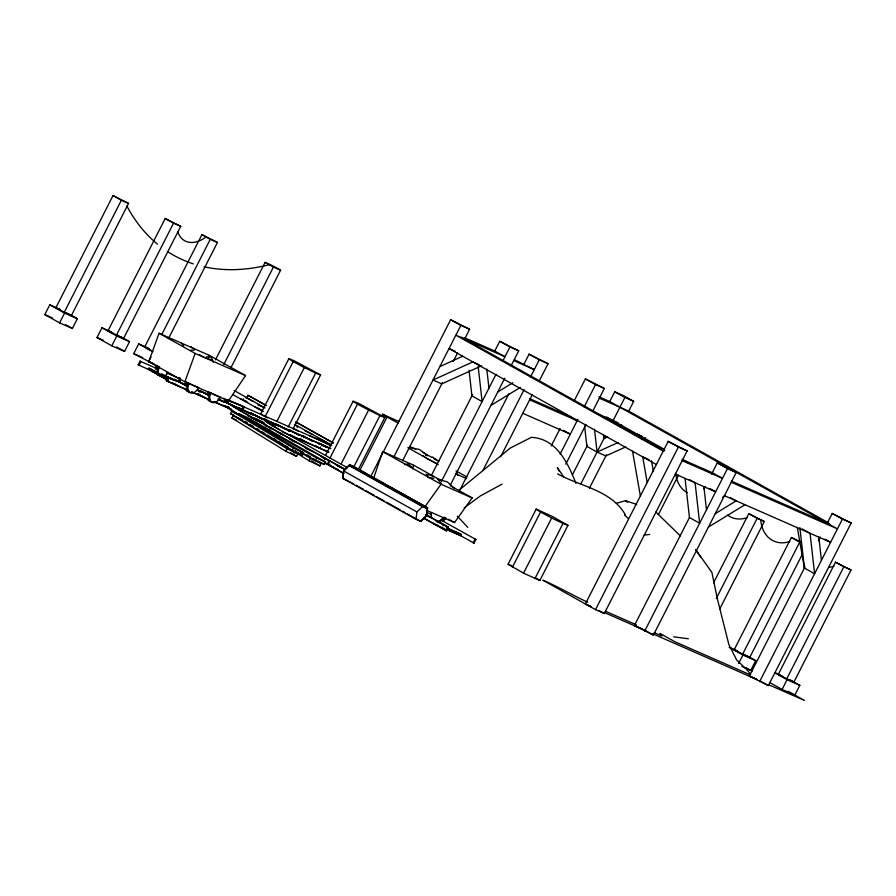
<?xml version="1.0" encoding="UTF-8"?>
<svg xmlns="http://www.w3.org/2000/svg" width="896" height="896" viewBox="0 0 896 896"><rect width="100%" height="100%" fill="white"/><g stroke="black" fill="none" stroke-linecap="round" stroke-linejoin="round"><path stroke-width="1.34" d="M342.731 478.33L343.571 470.938L349.194 465.651L353.987 467.757L427.291 508.749L426.462 516.152L420.829 521.438L416.046 519.333L342.731 478.33L353.629 483.851M343.056 477.366L343.896 469.974L349.518 464.677L354.312 466.782L427.616 507.786L426.787 515.178L421.154 520.464M416.046 519.333L416.875 511.941L422.509 506.643L427.291 508.749M373.755 477.982L382.614 451.573L413.75 465.248L441.739 480.906M148.781 361.614L159.062 333.267L209.44 355.398L245.538 375.581L228.458 400.949L184.878 381.797L148.781 361.614L153.899 363.866M184.878 381.797L195.16 353.45L159.062 333.267M208.589 357.728L209.44 355.398M412.474 468.754L413.75 465.248M69.384 314.261L77.358 318.73L72.386 328.485L59.606 322.874L44.8 314.597L49.773 304.83L59.998 309.322M55.81 307.866L113.03 195.574L128.542 203.392L71.322 315.683L55.81 307.866L59.405 309.445M64.142 312.525L121.363 200.234L128.542 203.392M59.606 322.874L64.59 313.118L77.358 318.73M120.434 336.56L129.539 341.656L124.566 351.422L111.798 345.811L96.981 337.523L101.965 327.757L110.902 331.688M107.99 330.792L165.211 218.501L180.734 226.318L123.514 338.61L107.99 330.792L112.784 332.898M116.323 335.451L173.544 223.16L180.734 226.318M111.798 345.811L116.771 336.045L129.539 341.656M154.907 364.75L133.706 353.651L138.678 343.896L148.904 348.376M153.048 351.59L144.715 346.931L201.936 234.629L217.448 242.446L168.403 338.699M140.034 361.155L140.952 361.682L139.093 365.344L138.163 364.818L140.034 361.155L157.909 369.018M161.851 334.309L210.269 239.288L217.448 242.446M148.523 361.939L151.01 357.056M168.022 378.571L151.29 369.208L148.893 368.155L148.277 369.376L168.594 380.744M189.022 390.846L166.309 380.755L168.179 377.093L187.398 385.538M167.238 381.27L169.109 377.608L188.328 386.053M173.813 380.598L174.44 379.378L185.203 385.112M176.21 381.651L176.837 380.43M215.432 359.878L265.104 262.382L272.283 265.541L280.616 270.2L230.944 367.685M199.36 391.821L199.987 390.6L207.166 394.33M223.765 364.538L273.437 267.042L280.616 270.2M228.682 406.65L228.054 407.87L223.272 405.194M230.474 413.605L231.717 411.163L241.942 415.957L303.632 452.883L302.389 455.325L292.174 450.52L230.474 413.605L233.878 415.195M233.139 415.554L287.101 448.818L297.819 453.925L296.576 456.366L285.846 451.259L231.896 417.995L233.139 415.554L242.67 420.09M243.432 398.866L242.816 400.086L247.755 402.259M246.714 397.734L247.957 395.293L265.843 405.194M241.27 410.234L243.275 406.538L244.25 407.075A85.03 4.01 27 0 0 252.146 417.424L345.778 469.784M242.379 410.738L244.25 407.075M250.454 414.266L251.07 413.045L261.845 418.779M252.851 415.318L253.467 414.098M293.115 428.859L320.6 374.909L293.765 360.573L288.826 358.725L260.714 413.896L263.995 416.069M263.222 419.877L263.85 418.656L274.613 424.39M288.826 358.725L293.205 361.614L265.093 416.786L267.31 417.973M265.619 420.93L266.246 419.709M271.634 425.645L272.888 423.203L271.958 422.688M270.099 429.083L270.715 427.862L265.709 425.51M276.83 421.501L304.315 367.562L293.205 361.614M274.322 426.832L275.576 424.39L271.466 422.498A45.248 2.128 27 0 0 278.813 429.363L347.525 467.779M276.002 425.488L276.618 424.267L289.778 431.334M278.398 426.541L279.014 425.32M288.176 427.011L315.661 373.061L320.6 374.909M288.77 431.099L289.397 429.878L298.962 434.941M297.181 427.526L297.797 426.306L295.322 425.219M285.846 451.259L287.101 448.818M292.174 450.52L293.418 448.078L231.717 411.163M301.549 436.71L302.165 435.49L312.928 441.224M294.112 453.107L295.355 450.666M303.934 437.763L304.562 436.542M317.576 461.283L321.093 463.445L319.85 465.886L309.12 460.79L310.363 458.349L300.989 452.558M319.021 444.562L319.637 443.341L327.41 447.586M320.488 446.981L319.861 448.202L315.078 445.525M322.045 445.984L322.672 444.763M315.515 460.51L316.758 458.069L325.595 462.067L324.352 464.509L315.515 460.51L300.955 452.211M325.618 455.168L353.102 401.218L358.03 403.066L384.866 417.413L358.008 470.131M324.542 459.648L325.17 458.427L321.451 456.803M329.986 458.058L357.47 404.118L353.102 401.218M330.042 464.128L329.414 465.349L333.133 466.973M341.096 464.005L368.592 410.054L357.47 404.118M353.696 467.062L379.938 415.565L384.866 417.413M381.382 416.651L382.637 414.198L398.922 421.557M359.52 471.038L387.005 417.099L382.637 414.198M370.35 477.333L450.654 319.704L469.616 329.258L464.565 339.192M393.803 456.96L460.835 325.405L469.616 329.258M402.584 460.813L442.434 382.626M453.174 361.525L457.61 352.845M431.458 475.317L472.562 394.643M494.693 351.21L499.755 341.275L518.717 350.829L511.123 365.725M441.638 481.006L496.026 374.27M502.981 360.629L509.936 346.976L518.717 350.829M450.419 484.87L504.806 378.134M459.525 490.683L508.85 393.882M524.026 364.09L529.077 354.166L548.05 363.72L539.19 381.091M443.027 525.918L443.654 524.698L436.229 521.427M445.715 530.477L447.586 526.814L448.381 527.173L446.51 530.835L423.73 518.179M482.978 470.322L524.093 389.648M530.41 377.227L539.269 359.856L548.05 363.72M447.003 529.771L460.611 535.752L461.238 534.531L458.461 532.974L457.845 534.195L447.944 529.85M500.618 456.803L532.235 394.744M475.888 539.47L475.082 539.123L473.222 542.786L474.018 543.133L475.888 539.47L441.056 520.094M551.23 445.917L560.078 428.546M574 401.24L585.379 378.896L604.341 388.45L592.525 411.645M560.146 454.093L577.853 419.339M584.181 406.93L595.56 384.586L604.341 388.45M508.066 564.301L536.178 509.13L552.462 516.488L567.941 525.325L539.84 580.496L523.555 573.138L508.066 564.301L511.762 565.69M512.434 567.202L540.546 512.03L536.178 509.13M565.768 464.162L586.006 424.435M572.342 474.936L587.518 445.144M609.65 401.71L614.712 391.776L623.493 395.64L633.674 401.33L628.611 411.264M523.555 573.138L551.667 517.966L540.546 512.03M580.619 484.355L605.282 435.949M612.237 422.296L624.893 397.477L633.674 401.33M534.901 578.648L563.013 523.477L567.941 525.325M589.4 488.208L606.48 454.698M620.39 427.392L621.656 424.917M587.765 602.235C572.578 595.325 558.253 586.667 542.853 580.182L595.526 609.638L604.307 613.502L687.154 450.912L668.181 441.358L585.346 603.949L590.363 606.155M595.526 609.638L678.373 447.059L687.154 450.912M658.403 514.584L678.53 475.093M711.592 474.096L717.282 462.93L736.243 472.483L653.408 635.062L634.435 625.52L689.461 517.541L685.07 478.442M703.998 488.992L705.264 486.506M644.627 631.21L727.462 468.619L736.243 472.483M713.586 582.781L748.798 513.677L764.31 521.483L719.667 609.101M716.262 598.539L757.131 518.336L764.31 521.483M802.491 553.941L749.672 657.597L734.16 649.779L791.381 537.488L800.946 541.968M742.493 654.438L799.714 542.147L791.381 537.488M738.584 663.566L742.941 655.032L755.709 660.643L750.736 670.398L741.798 666.478M827.176 523.365L832.238 513.43L851.2 522.984L768.354 685.574L749.392 676.021L805.045 566.798M818.328 540.736L820.221 537.018M759.573 681.71L842.419 519.131L851.2 522.984M778.277 674.453L835.498 562.162L851.021 569.979L793.8 682.27L778.277 674.453L783.07 676.558M786.61 679.112L843.83 566.821L851.021 569.979M782.085 689.461L787.058 679.706L799.826 685.317L794.853 695.072L782.085 689.461L769.552 682.461M425.006 506.643L441.022 484.243L472.158 497.918L454.53 522.57L427.134 510.53M458.517 490.627L510.261 448.056L531.35 437.338C556.685 438.648 567.806 462.918 575.994 483.426M464.173 507.83L480.446 495.902L502.096 484.109M497.728 392.011L512.848 382.749M490.885 405.44L520.374 387.386M722.523 497.291L724.853 495.858M715.266 513.666L736.198 500.842L730.542 497.683M708.422 527.094L744.979 504.706M439.858 366.587L462.672 356.227M481.634 365.781L441.795 383.869L433.014 380.016L472.853 361.917L479.125 364.672M607.712 436.934L603.904 438.659L603.445 434.571M618.229 442.478L597.061 452.088L586.88 446.387L584.618 426.171M634.413 435.12L636.899 433.989L641.917 436.195M625.766 446.902L605.842 455.941L597.061 452.088L594.496 429.162M641.95 439.544L645.68 437.853M616.314 503.328L625.498 500.685L636.742 504.459M404.656 464.587L408.173 463.926L412.541 467.79M644.213 535.091L649.757 534.442M190.288 350.202L194.208 350.179M673.714 636.832L688.352 638.77M425.466 455.325L427.829 455.661L419.418 449.49L409.819 447.563M427.851 477.322L433.72 478.251M206.696 356.664L211.523 357.437L213.259 362.208M428.221 474.376L433.507 476.459M212.352 360.237L203.538 357.09L199.528 354.749M464.542 337.758L494.782 351.042L504.963 356.731L455.862 335.171L663.208 451.125M514.438 359.677L534.285 369.622L513.744 360.595M598.853 396.771L609.728 401.542L837.446 528.898L731.27 482.25M599.368 398.216L628.701 411.096L828.722 522.962M455.291 351.344L449.019 348.589L656.365 464.554M594.944 412.698L618.094 422.867M682.069 459.413L712.309 472.696L722.49 478.386L682.17 460.678M731.326 481.051L829.774 524.306M529.446 398.574L566.955 415.05L577.136 420.75L529.626 399.874M648.995 459.682L642.723 456.926L647.203 482.541M675.338 474.107L715.646 491.814L709.99 488.656M724.427 495.678L830.603 542.315L824.947 539.157M522.782 413.302L570.293 434.179L563.506 430.382M409.45 446.51L415.677 449.243M195.16 353.45L245.538 375.581M455.403 473.704L466.614 478.632M144.715 346.931L149.509 349.037M245.638 397.723L250.589 399.896M250.891 400.366L253.366 401.453M257.981 404.925L262.931 407.098M240.038 398.53L246.221 401.251M254.845 406.818L259.795 408.99M44.8 314.597L52.461 317.968M96.981 337.523L103.376 340.334M133.706 353.651L142.643 357.582M257.622 408.363L262.573 410.547M304.886 430.853L309.837 433.037M310.139 433.496L312.614 434.582M317.218 438.054L324.643 441.314M322.47 440.698L327.421 442.87M166.499 372.904L179.278 378.515M227.808 399.84L310.195 436.027A85.03 4.01 27 0 1 331.005 445.603M189.134 383.443L198.71 387.654A8.232 5.219 -60.8 0 1 190.221 392.806A8.232 5.219 -60.8 0 1 189.134 383.443L188.205 382.928A8.232 5.219 -60.8 0 0 190.613 392.582M210.918 393.019L220.494 397.23A8.232 5.219 -60.8 0 1 212.016 402.382A8.232 5.219 -60.8 0 1 210.918 393.019L210 392.504A8.232 5.219 -60.8 0 0 213.931 401.946M197.646 390.04L209.182 395.102M219.43 399.605L329.885 448.134M197.288 389.995L208.824 395.058M217.795 399L330.792 448.65M138.163 364.818L155.691 372.635M166.309 380.755L188.093 390.32M191.934 392.011L209.877 399.896M213.718 401.587L231.65 409.461M290.237 435.198L328.026 451.797M191.576 391.966L209.518 399.851M214.648 402.102L231.302 409.416M282.352 431.85L328.922 452.312M277.021 431.95L280.739 433.586M279.798 433.507L283.517 435.131M289.363 439.152L295.546 441.862M292.141 440.698L297.091 442.87M305.413 447.978L310.352 450.15M306.947 448.986L313.13 451.707M322.997 457.811L327.947 459.984M336.269 465.08L339.976 466.715M337.803 466.088L342.754 468.272M427.616 507.786L349.518 464.677M332.192 466.894L338.386 469.616M729.4 647.304L737.072 650.675M734.16 649.779L736.557 650.832M426.362 515.323L428.837 516.41M425.432 515.245L431.614 517.966M442.714 524.619L446.432 526.243M447.328 528.08L458.461 532.974M446.387 528.002L461.238 534.531M774.805 672.538L779.912 674.789M433.093 523.32L438.043 525.493M435.87 524.877L444.528 528.685M605.685 611.341L636.339 624.803M654.226 632.666L661.886 636.026L659.848 633.36L674.654 641.637L750.019 674.744M634.435 625.52L641.962 628.824M749.392 676.021L756.918 679.325M587.283 605.035L591.114 606.715M603.893 612.326L646.038 630.84M652.422 633.651L757.165 679.661M768.656 684.712L804.418 700.426L788.021 691.253M265.261 425.566L272.776 429.083L270.715 427.862M293.418 448.078L303.632 452.883M231.896 417.995L236.667 420.269M310.363 458.349L321.093 463.445M285.331 445.816L287.84 447.026M304.315 367.562L315.661 373.061M368.592 410.054L379.938 415.565M551.667 517.966L563.013 523.477M247.766 415.643L265.698 424.715L251.104 417.514M230.115 408.475L226.464 406.672L229.802 408.542M557.603 473.872C580.474 486.595 610.882 489.933 625.229 514.55M256.794 419.07L264.04 422.789M254.005 417.85L263.67 422.822M255.797 420.314L258.216 421.557M387.005 417.099L398.126 423.035M437.506 463.781L427.336 458.842L422.643 455.616M614.712 391.776L624.893 397.477M832.238 513.43L842.419 519.131M585.379 378.896L595.56 384.586M529.077 354.166L539.269 359.856M499.755 341.275L509.936 346.976M717.282 462.93L727.462 468.619M450.654 319.704L460.835 325.405M668.181 441.358L678.373 447.059M606.29 416.875L664.294 449.31M682.595 459.547L688.688 462.963M461.25 337.131L664.675 450.89M802.133 528.864L810.051 533.288L814.598 573.742L804.406 568.042L797.306 527.363M689.438 479.629L695.094 482.787L699.642 523.23L689.461 517.541M748.798 513.677L757.131 518.336M835.498 562.162L843.83 566.821M265.104 262.382L273.437 267.042M201.936 234.629L210.269 239.288M165.211 218.501L173.544 223.16M113.03 195.574L121.363 200.234M423.147 452.525L431.659 457.296M434.101 458.651L438.962 461.373M455.997 470.904L466.95 477.03M407.826 447.698L438.256 464.71M450.251 485.666L472.158 497.918M382.614 451.573L441.022 484.243M747.734 656.174L755.709 660.643M790.72 680.221L799.826 685.317M742.538 653.61L749.672 657.597M789.04 679.616L793.8 682.27M729.266 647.382L742.941 655.032M774.525 672.694L787.058 679.706M746.178 667.856L752.013 671.115M760.435 681.139L768.354 685.574M296.352 422.262L332.965 442.736M247.957 395.293L266.258 405.53M295.557 421.904L333.39 443.072M234.192 390.555L265.126 407.96M294.414 424.334L331.822 445.166M232.747 394.554L263.256 411.611M293.765 428.68L298.648 431.413M138.678 343.896L152.354 351.534M302.165 435.49L312.928 441.515M289.397 429.878L298.962 435.232M448.515 519.198L454.53 522.57M117.555 335.283L123.514 338.61M276.618 424.267L286.182 429.621M315.078 445.816L317.464 447.149M646.61 631.277L653.408 635.062M349.194 465.651L422.509 506.643M242.211 406.056L243.141 406.571M101.965 327.757L116.771 336.045M299.914 438.581L307.093 442.59M263.85 418.656L272.216 423.338M299.914 438.861L304.696 441.538M290.73 434.974L294.314 436.979M251.07 413.045L261.834 419.059M223.642 398.25L228.458 400.949M426.462 511.93L431.323 514.651M251.462 414.501L238.302 407.434L247.867 412.787M230.317 404.208L237.485 408.229M598.651 610.333L604.307 613.502M66.562 313.029L71.322 315.683M229.118 403.827L235.099 407.176M426.395 514.875L448.381 527.173M344.982 469.437L251.317 417.054A86.363 4.066 27 0 1 225.994 399.874M425.6 514.517L447.586 526.814M49.773 304.83L64.59 313.118M218.736 399.269L223.518 401.946M218.736 399.56L221.122 400.893M447.698 528.506L474.018 543.133M199.987 390.6L207.155 394.61M343.571 470.938L416.875 511.941M197.971 390.723L200.368 392.056M225.669 406.246L229.253 408.251M324.386 462.526L343.907 473.446M424.525 518.538L446.51 530.835M324.8 462.862L343.112 473.099M215.286 401.968L217.683 403.312M116.592 346.954L124.566 351.422M174.44 379.378L184.005 384.731M165.256 375.491L172.435 379.501M197.736 393.68L204.904 397.701M161.672 373.766L172.424 379.781M197.725 393.971L202.507 396.648M148.893 368.155L168.022 378.851M184.957 388.36L187.354 389.693M150.662 370.429L167.406 379.792M174.574 383.802L179.357 386.478M356.07 485.218L363.406 489.317M365.848 490.683L374.405 495.477M376.846 496.843L384.182 500.942M386.624 502.309L400.064 509.824M402.506 511.19L404.947 512.557M407.389 513.923L420.829 521.438M172.189 382.749L176.971 385.426M65.542 324.666L72.386 328.485M325.595 462.067L247.946 417.782L239.109 413.795L316.758 458.069M318.293 461.048L324.352 464.509M426.037 474.208L427.997 475.35M319.637 443.341L326.738 447.574M295.277 451.058L302.389 455.325M307.014 454.776L310.531 456.938M312.883 458.382L315.224 459.838M311.64 460.824L319.85 465.886M245.034 421.378L247.386 422.822M249.726 424.267L253.243 426.44M256.771 428.613L259.112 430.058M261.453 431.502L264.981 433.675M267.322 435.12L309.12 460.79M290.707 452.749L296.576 456.366M273.571 438.379L275.901 439.891M278.242 441.414L284.077 445.211M190.882 346.808L194.79 349.362M536.558 578.323L539.84 580.496M432.387 456.938L436.979 460.376M625.498 500.685L627.547 502.242M655.838 512.03L680.299 535.853M624.523 515.021L628.51 518.683M454.63 488.645L447.44 482.003L437.461 478.923L441.426 483.594M747.219 669.973L736.669 659.994L728.874 644.605L717.416 599.077L711.928 572.488L695.71 549.64M457.386 516.23L467.802 527.386M181.227 343.078L183.725 345.856M745.864 668.192L750.613 674.419M563.618 476.739L557.379 467.634L559.171 471.206M695.509 549.472L700.694 557.189M456.422 472.024L457.845 475.44M651.504 460.779L653.397 471.565M632.542 451.226L640.36 495.97M818.832 537.152L821.43 560.314M799.87 527.598L804.406 568.042M703.875 486.64L706.485 509.813M486.808 369.085L488.947 388.158M478.173 366.531L482.104 401.587L471.923 395.886L469.056 370.272M789.835 541.464A32.525 25.11 -66.3 0 1 760.726 519.915M747.253 517.653A32.525 25.11 -66.3 0 1 727.642 515.144M687.165 492.699A32.525 25.11 -66.3 0 1 675.662 473.402M833.952 566.138A32.525 25.11 -66.3 0 1 828.699 567.347M269.27 264.712A269.931 171.147 -60.8 0 1 204.053 266.784M193.323 263.861A269.931 171.147 -60.8 0 1 167.406 251.496M157.461 244.182A269.931 171.147 -60.8 0 1 126.862 205.979M206.102 236.958A32.525 20.619 -60.8 0 1 177.722 231.638M211.355 401.565A8.232 5.219 -60.8 0 1 208.118 399.19M207.76 395.718A8.232 5.219 -60.8 0 1 208.947 391.91M210.426 401.05A8.232 5.219 -60.8 0 1 207.2 398.675M207.267 393.232A8.232 5.219 -60.8 0 1 208.018 391.395M159.947 375.435A8.232 5.219 -60.8 0 1 157.483 374.304M156.352 369.589A8.232 5.219 -60.8 0 1 157.539 365.781L156.61 365.254A8.232 5.219 -60.8 0 0 155.422 369.062M159.018 374.909A8.232 5.219 -60.8 0 1 156.554 373.789M167.955 372.904A8.232 5.219 -60.8 0 1 165.032 375.614M161.918 376.533A8.232 5.219 -60.8 0 1 160.563 376.219M159.454 375.413A8.232 5.219 -60.8 0 1 159.51 366.878M159.634 375.704A8.232 5.219 -60.8 0 1 158.536 374.898M157.371 372.03A8.232 5.219 -60.8 0 1 158.581 366.363M189.56 392A8.232 5.219 -60.8 0 1 186.334 389.614M185.976 386.154A8.232 5.219 -60.8 0 1 187.152 382.346M188.642 391.474A8.232 5.219 -60.8 0 1 185.405 389.099M185.046 385.638A8.232 5.219 -60.8 0 1 186.234 381.819M180.096 382.122A8.232 5.219 -60.8 0 1 180.555 378.28M179.166 381.606A8.232 5.219 -60.8 0 1 179.626 377.765M309.31 435.534A86.363 4.066 27 0 1 330.411 445.245M444.158 517.16A8.232 6.35 -66.3 0 1 438.245 521.875M442.288 518.47A8.232 6.35 -66.3 0 1 437.438 521.517M431.861 518.482A8.232 6.35 -66.3 0 1 431.491 512.602M443.341 521.046A8.232 6.35 -66.3 0 0 445.861 517.91L445.066 517.552A8.232 6.35 -66.3 0 1 442.534 520.688M228.514 400.579A86.363 4.066 27 0 1 243.275 406.538M240.128 415.408A86.363 4.066 27 0 1 225.131 406.022M236.018 412.866A85.03 4.01 27 0 1 232.994 411.029M232.086 410.458A85.03 4.01 27 0 1 225.568 406.045M279.642 429.733A43.882 2.072 27 0 1 275.576 424.39M329.101 460.555L327.23 464.218L328.037 464.565L329.896 460.902L329.101 460.555"/></g></svg>
